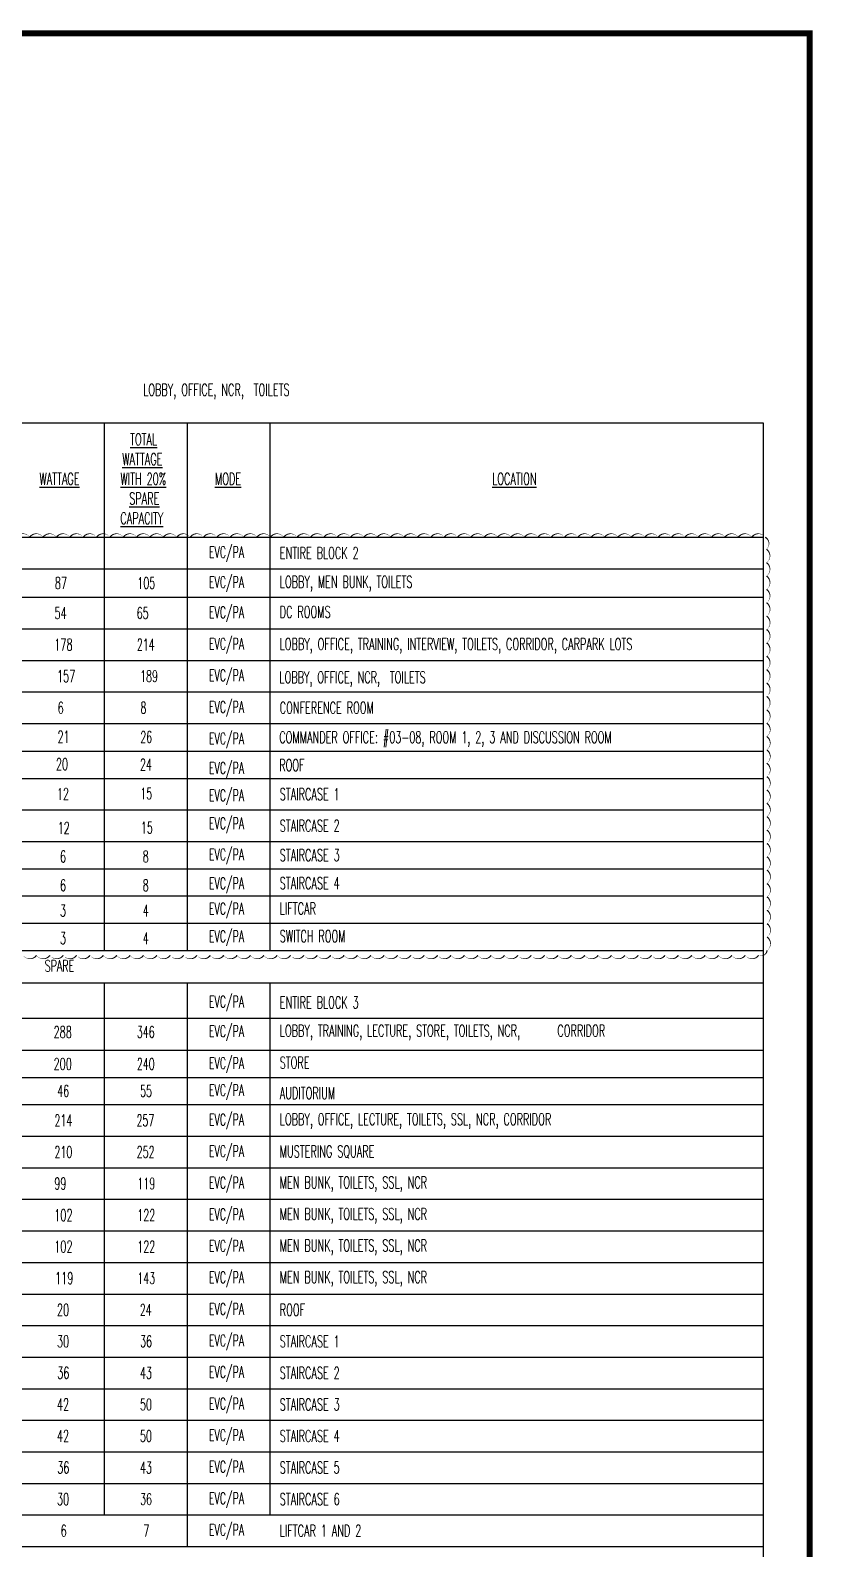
# Model space of a CAD drawing. Header units: millimetres. Extents: x 2974 to 5671, y 1205 to 3288.
# Drawn here: x 5274 to 5671, y 2471 to 3241 of the extents above; entities that cross this region are included whole.
import ezdxf

# ---------------------------------------------------------------- set-up
doc = ezdxf.new("R2010")
doc.units = ezdxf.units.MM
doc.linetypes.add('CENTER', pattern=[2, 1.25, -0.25, 0.25, -0.25])
doc.layers.add('0-RACK', color=7, linetype='Continuous')
doc.styles.add('MtXpl_simplex_shx', font='simplex.shx')
doc.styles.add('SIMPLEX', font='simplex.shx', dxfattribs={"width": 0.6})

msp = doc.modelspace()

# ---------------------------------------------------------------- linework, layer by layer
for p, q in [((5311.73788, 2875.27992, -1204.84475), (5311.73788, 2774.24265, -1204.84475)), ((5353.73788, 2875.27992, -1204.84475), (5353.73788, 2774.24265, -1204.84475)), ((5395.73788, 2875.27992, -1204.84475), (5395.73788, 2774.24265, -1204.84475)), ((5107.07967, 2845.47246, -1204.84475), (5645.73788, 2845.47246, -1204.84475)), ((5107.07967, 2829.47246, -1204.84475), (5645.73788, 2829.47246, -1204.84475)), ((5107.07967, 2815.66501, -1204.84475), (5645.73788, 2815.66501, -1204.84475)), ((5107.07967, 2801.85756, -1204.84475), (5645.73788, 2801.85756, -1204.84475)), ((5107.07967, 2788.05011, -1204.84475), (5645.73788, 2788.05011, -1204.84475)), ((5107.07967, 2774.24265, -1204.84475), (5645.73788, 2774.24265, -1204.84475))]:
    msp.add_line(p, q)
at = {"color": 7, "linetype": 'CENTER', "ltscale": 25, "const_width": 3, "elevation": -1204.84475}
msp.add_lwpolyline([(4127.79428, 3239.19912), (5669.35395, 3239.19383), (5669.35395, 1809.67696), (4127.79428, 1809.68226)], close=True, dxfattribs=at)
at = {"color": 6}
msp.add_lwpolyline([(5270.6647, 2771.76357, 0, 0.67782, 0.52056705), (5277.44294, 2771.76357, 0, 0.67782, 0.52056705), (5284.22118, 2771.76357, 0, 0.67782, 0.52056705), (5290.99942, 2771.76357, 0, 0.67782, 0.52056705), (5297.77766, 2771.76357, 0, 0.67782, 0.52056705), (5304.55591, 2771.76357, 0, 0.67782, 0.52056705), (5311.33415, 2771.76357, 0, 0.67782, 0.52056705), (5318.11239, 2771.76357, 0, 0.67782, 0.52056705), (5324.89063, 2771.76357, 0, 0.67782, 0.52056705), (5331.66887, 2771.76357, 0, 0.67782, 0.52056705), (5338.44711, 2771.76357, 0, 0.67782, 0.52056705), (5345.22535, 2771.76357, 0, 0.67782, 0.52056705), (5352.00359, 2771.76357, 0, 0.67782, 0.52056705), (5358.78183, 2771.76357, 0, 0.67782, 0.52056705), (5365.56007, 2771.76357, 0, 0.67782, 0.52056705), (5372.33831, 2771.76357, 0, 0.67782, 0.52056705), (5379.11655, 2771.76357, 0, 0.67782, 0.52056705), (5385.89479, 2771.76357, 0, 0.67782, 0.52056705), (5392.67303, 2771.76357, 0, 0.67782, 0.52056705), (5399.45127, 2771.76357, 0, 0.67782, 0.52056705), (5406.22951, 2771.76357, 0, 0.67782, 0.52056705), (5413.00775, 2771.76357, 0, 0.67782, 0.52056705), (5419.78599, 2771.76357, 0, 0.67782, 0.52056705), (5426.56423, 2771.76357, 0, 0.67782, 0.52056705), (5433.34247, 2771.76357, 0, 0.67782, 0.52056705), (5440.12071, 2771.76357, 0, 0.67782, 0.52056705), (5446.89895, 2771.76357, 0, 0.67782, 0.52056705), (5453.67719, 2771.76357, 0, 0.67782, 0.52056705), (5460.45543, 2771.76357, 0, 0.67782, 0.52056705), (5467.23367, 2771.76357, 0, 0.67782, 0.52056705), (5474.01191, 2771.76357, 0, 0.67782, 0.52056705), (5480.79016, 2771.76357, 0, 0.67782, 0.52056705), (5487.5684, 2771.76357, 0, 0.67782, 0.52056705), (5494.34664, 2771.76357, 0, 0.67782, 0.52056705), (5501.12488, 2771.76357, 0, 0.67782, 0.52056705), (5507.90312, 2771.76357, 0, 0.67782, 0.52056705), (5514.68136, 2771.76357, 0, 0.67782, 0.52056705), (5521.4596, 2771.76357, 0, 0.67782, 0.52056705), (5528.23784, 2771.76357, 0, 0.67782, 0.52056705), (5535.01608, 2771.76357, 0, 0.67782, 0.52056705), (5541.79432, 2771.76357, 0, 0.67782, 0.52056705), (5548.57256, 2771.76357, 0, 0.67782, 0.52056705), (5555.3508, 2771.76357, 0, 0.67782, 0.52056705), (5562.12904, 2771.76357, 0, 0.67782, 0.52056705), (5568.90728, 2771.76357, 0, 0.67782, 0.52056705), (5575.68552, 2771.76357, 0, 0.67782, 0.52056705), (5582.46376, 2771.76357, 0, 0.67782, 0.52056705), (5589.242, 2771.76357, 0, 0.67782, 0.52056705), (5596.02024, 2771.76357, 0, 0.67782, 0.52056705), (5602.79848, 2771.76357, 0, 0.67782, 0.52056705), (5609.57672, 2771.76357, 0, 0.67782, 0.52056705), (5616.35496, 2771.76357, 0, 0.67782, 0.52056705), (5623.1332, 2771.76357, 0, 0.67782, 0.52056705), (5629.91144, 2771.76357, 0, 0.67782, 0.52056705), (5636.68968, 2771.76357, 0, 0.67782, 0.52056705), (5643.46792, 2771.76357, 0, 0.67782, 0.52056705), (5647.74551, 2774.26057, 0, 0.67782, 0.52056705), (5647.73562, 2781.03881, 0, 0.67782, 0.52056705), (5647.72572, 2787.81704, 0, 0.67782, 0.52056705), (5647.71582, 2794.59527, 0, 0.67782, 0.52056705), (5647.70593, 2801.37351, 0, 0.67782, 0.52056705), (5647.69603, 2808.15174, 0, 0.67782, 0.52056705), (5647.68613, 2814.92997, 0, 0.67782, 0.52056705), (5647.67624, 2821.70821, 0, 0.67782, 0.52056705), (5647.66634, 2828.48644, 0, 0.67782, 0.52056705), (5647.65644, 2835.26467, 0, 0.67782, 0.52056705), (5647.64655, 2842.0429, 0, 0.67782, 0.52056705), (5647.63665, 2848.82114, 0, 0.67782, 0.52056705), (5647.62675, 2855.59937, 0, 0.67782, 0.52056705), (5647.61685, 2862.3776, 0, 0.67782, 0.52056705), (5647.60696, 2869.15584, 0, 0.67782, 0.52056705), (5647.59706, 2875.93407, 0, 0.67782, 0.52056705), (5647.58716, 2882.7123, 0, 0.67782, 0.52056705), (5647.57727, 2889.49054, 0, 0.67782, 0.52056705), (5647.56737, 2896.26877, 0, 0.67782, 0.52056705), (5647.55747, 2903.047, 0, 0.67782, 0.52056705), (5647.54758, 2909.82524, 0, 0.67782, 0.52056705), (5647.53768, 2916.60347, 0, 0.67782, 0.52056705), (5647.52778, 2923.3817, 0, 0.67782, 0.52056705), (5647.51789, 2930.15994, 0, 0.67782, 0.52056705), (5647.50799, 2936.93817, 0, 0.67782, 0.52056705), (5647.49809, 2943.7164, 0, 0.67782, 0.52056705), (5647.4882, 2950.49464, 0, 0.67782, 0.52056705), (5647.4783, 2957.27287, 0, 0.67782, 0.52056705), (5647.4684, 2964.0511, 0, 0.67782, 0.52056705), (5647.45851, 2970.82933, 0, 0.67782, 0.52056705), (5647.44861, 2977.60757, 0, 0.67782, 0.52056705), (5646.78813, 2983.73427, 0, 0.67782, 0.52056705), (5640.00989, 2983.73427, 0, 0.67782, 0.52056705), (5633.23165, 2983.73427, 0, 0.67782, 0.52056705), (5626.45341, 2983.73427, 0, 0.67782, 0.52056705), (5619.67517, 2983.73427, 0, 0.67782, 0.52056705), (5612.89693, 2983.73427, 0, 0.67782, 0.52056705), (5606.11869, 2983.73427, 0, 0.67782, 0.52056705), (5599.34045, 2983.73427, 0, 0.67782, 0.52056705), (5592.56221, 2983.73427, 0, 0.67782, 0.52056705), (5585.78397, 2983.73427, 0, 0.67782, 0.52056705), (5579.00573, 2983.73427, 0, 0.67782, 0.52056705), (5572.22749, 2983.73427, 0, 0.67782, 0.52056705), (5565.44925, 2983.73427, 0, 0.67782, 0.52056705), (5558.67101, 2983.73427, 0, 0.67782, 0.52056705), (5551.89277, 2983.73427, 0, 0.67782, 0.52056705), (5545.11453, 2983.73427, 0, 0.67782, 0.52056705), (5538.33629, 2983.73427, 0, 0.67782, 0.52056705), (5531.55805, 2983.73427, 0, 0.67782, 0.52056705), (5524.77981, 2983.73427, 0, 0.67782, 0.52056705), (5518.00157, 2983.73427, 0, 0.67782, 0.52056705), (5511.22333, 2983.73427, 0, 0.67782, 0.52056705), (5504.44509, 2983.73427, 0, 0.67782, 0.52056705), (5497.66685, 2983.73427, 0, 0.67782, 0.52056705), (5490.88861, 2983.73427, 0, 0.67782, 0.52056705), (5484.11037, 2983.73427, 0, 0.67782, 0.52056705), (5477.33212, 2983.73427, 0, 0.67782, 0.52056705), (5470.55388, 2983.73427, 0, 0.67782, 0.52056705), (5463.77564, 2983.73427, 0, 0.67782, 0.52056705), (5456.9974, 2983.73427, 0, 0.67782, 0.52056705), (5450.21916, 2983.73427, 0, 0.67782, 0.52056705), (5443.44092, 2983.73427, 0, 0.67782, 0.52056705), (5436.66268, 2983.73427, 0, 0.67782, 0.52056705), (5429.88444, 2983.73427, 0, 0.67782, 0.52056705), (5423.1062, 2983.73427, 0, 0.67782, 0.52056705), (5416.32796, 2983.73427, 0, 0.67782, 0.52056705), (5409.54972, 2983.73427, 0, 0.67782, 0.52056705), (5402.77148, 2983.73427, 0, 0.67782, 0.52056705), (5395.99324, 2983.73427, 0, 0.67782, 0.52056705), (5389.215, 2983.73427, 0, 0.67782, 0.52056705), (5382.43676, 2983.73427, 0, 0.67782, 0.52056705), (5375.65852, 2983.73427, 0, 0.67782, 0.52056705), (5368.88028, 2983.73427, 0, 0.67782, 0.52056705), (5362.10204, 2983.73427, 0, 0.67782, 0.52056705), (5355.3238, 2983.73427, 0, 0.67782, 0.52056705), (5348.54556, 2983.73427, 0, 0.67782, 0.52056705), (5341.76732, 2983.73427, 0, 0.67782, 0.52056705), (5334.98908, 2983.73427, 0, 0.67782, 0.52056705), (5328.21084, 2983.73427, 0, 0.67782, 0.52056705), (5321.4326, 2983.73427, 0, 0.67782, 0.52056705), (5314.65436, 2983.73427, 0, 0.67782, 0.52056705), (5307.87612, 2983.73427, 0, 0.67782, 0.52056705), (5301.09787, 2983.73427, 0, 0.67782, 0.52056705), (5294.31963, 2983.73427, 0, 0.67782, 0.52056705), (5287.54139, 2983.73427, 0, 0.67782, 0.52056705), (5280.76315, 2983.73427, 0, 0.67782, 0.52056705), (5273.98491, 2983.73427, 0, 0.67782, 0.52056705), (5267.20667, 2983.73427, 0, 0.67782, 0.52056705)], format="xyseb", dxfattribs=at)
at = {"layer": '0-RACK', "color": 7}
for p, q in [((4917.07967, 3041.73427, -1204.84475), (5645.73788, 3041.73427, -1204.84475)), ((5645.73788, 3041.73427, -1204.84475), (5645.73788, 2983.73427, -1204.84475)), ((5645.73788, 2983.73427, -1204.84475), (5645.73788, 2144.03023, -1204.84475)), ((5395.73788, 2967.73427, -1204.84475), (5645.73788, 2967.73427, -1204.84475))]:
    msp.add_line(p, q, dxfattribs=at)
at = {"layer": '0-RACK'}
for p, q in [((5311.73788, 3041.73427, -1204.84475), (5311.73788, 2983.73427, -1204.84475)), ((5395.73788, 2983.73427, -1204.84475), (5395.73788, 2875.27992, -1204.84475)), ((5395.73788, 2953.27992, -1204.84475), (5645.73788, 2953.27992, -1204.84475)), ((5395.73788, 2937.27992, -1204.84475), (5645.73788, 2937.27992, -1204.84475)), ((5395.73788, 2921.27992, -1204.84475), (5645.73788, 2921.27992, -1204.84475)), ((5395.73788, 2905.27992, -1204.84475), (5645.73788, 2905.27992, -1204.84475)), ((5395.73788, 2889.27992, -1204.84475), (5645.73788, 2889.27992, -1204.84475)), ((5107.07967, 2875.27992, -1204.84475), (5645.73788, 2875.27992, -1204.84475)), ((5107.07967, 2861.47246, -1204.84475), (5645.73788, 2861.47246, -1204.84475)), ((4917.07967, 2757.85756, -1204.84475), (5645.73788, 2757.85756, -1204.84475)), ((5395.73788, 2757.85756, -1204.84475), (5395.73788, 2488.05011, -1204.84475)), ((5395.73788, 2739.85756, -1204.84475), (5645.73788, 2739.85756, -1204.84475)), ((5353.73788, 2709.85756, -1204.84475), (5353.73788, 2680.05011, -1204.84475)), ((5395.73788, 2709.85756, -1204.84475), (5645.73788, 2709.85756, -1204.84475)), ((5395.73788, 2696.05011, -1204.84475), (5645.73788, 2696.05011, -1204.84475)), ((5395.73788, 2680.05011, -1204.84475), (5645.73788, 2680.05011, -1204.84475)), ((5353.73788, 2664.05011, -1204.84475), (5353.73788, 2632.05011, -1204.84475)), ((5395.73788, 2664.05011, -1204.84475), (5645.73788, 2664.05011, -1204.84475)), ((5395.73788, 2648.05011, -1204.84475), (5645.73788, 2648.05011, -1204.84475)), ((5395.73788, 2632.05011, -1204.84475), (5645.73788, 2632.05011, -1204.84475)), ((5395.73788, 2616.05011, -1204.84475), (5645.73788, 2616.05011, -1204.84475)), ((5353.73788, 2600.05011, -1204.84475), (5353.73788, 2472.05011, -1204.84475)), ((5395.73788, 2600.05011, -1204.84475), (5645.73788, 2600.05011, -1204.84475)), ((5395.73788, 2584.05011, -1204.84475), (5645.73788, 2584.05011, -1204.84475)), ((5395.73788, 2568.05011, -1204.84475), (5645.73788, 2568.05011, -1204.84475)), ((5395.73788, 2552.05011, -1204.84475), (5645.73788, 2552.05011, -1204.84475)), ((5395.73788, 2536.05011, -1204.84475), (5645.73788, 2536.05011, -1204.84475)), ((5395.73788, 2520.05011, -1204.84475), (5645.73788, 2520.05011, -1204.84475)), ((5395.73788, 2504.05011, -1204.84475), (5645.73788, 2504.05011, -1204.84475)), ((5395.73788, 2488.05011, -1204.84475), (5645.73788, 2488.05011, -1204.84475)), ((5107.07967, 2472.05011, -1204.84475), (5645.73788, 2472.05011, -1204.84475))]:
    msp.add_line(p, q, dxfattribs=at)
at = {"layer": '0-RACK', "color": 0}
for p, q in [((5353.73788, 3041.73427, -1204.84475), (5353.73788, 2875.27992, -1204.84475)), ((5395.73788, 3041.73427, -1204.84475), (5395.73788, 2983.73427, -1204.84475)), ((5269.73788, 2983.73427, -1204.84475), (5645.73788, 2983.73427, -1204.84475)), ((5311.73788, 2983.73427, -1204.84475), (5311.73788, 2875.27992, -1204.84475)), ((5269.73788, 2967.73427, -1204.84475), (5395.73788, 2967.73427, -1204.84475)), ((5269.73788, 2953.27992, -1204.84475), (5395.73788, 2953.27992, -1204.84475)), ((5269.73788, 2937.27992, -1204.84475), (5395.73788, 2937.27992, -1204.84475)), ((5269.73788, 2921.27992, -1204.84475), (5395.73788, 2921.27992, -1204.84475)), ((5269.73788, 2905.27992, -1204.84475), (5395.73788, 2905.27992, -1204.84475)), ((5269.73788, 2889.27992, -1204.84475), (5395.73788, 2889.27992, -1204.84475)), ((5311.73788, 2757.85756, -1204.84475), (5311.73788, 2488.05011, -1204.84475)), ((5353.73788, 2757.85756, -1204.84475), (5353.73788, 2709.85756, -1204.84475)), ((5269.73788, 2739.85756, -1204.84475), (5395.73788, 2739.85756, -1204.84475)), ((5269.73788, 2723.66501, -1204.84475), (5645.73788, 2723.66501, -1204.84475)), ((5269.73788, 2709.85756, -1204.84475), (5395.73788, 2709.85756, -1204.84475)), ((5269.73788, 2696.05011, -1204.84475), (5395.73788, 2696.05011, -1204.84475)), ((5244.31756, 2680.05011, -1204.84475), (5395.73788, 2680.05011, -1204.84475)), ((5353.73788, 2680.05011, -1204.84475), (5353.73788, 2664.05011, -1204.84475)), ((5244.31756, 2664.05011, -1204.84475), (5395.73788, 2664.05011, -1204.84475)), ((5244.31756, 2648.05011, -1204.84475), (5395.73788, 2648.05011, -1204.84475)), ((5191.07967, 2632.05011, -1204.84475), (5395.73788, 2632.05011, -1204.84475)), ((5353.73788, 2632.05011, -1204.84475), (5353.73788, 2600.05011, -1204.84475)), ((5191.07967, 2616.05011, -1204.84475), (5395.73788, 2616.05011, -1204.84475)), ((5191.07967, 2600.05011, -1204.84475), (5395.73788, 2600.05011, -1204.84475)), ((5191.07967, 2584.05011, -1204.84475), (5395.73788, 2584.05011, -1204.84475)), ((5191.07967, 2568.05011, -1204.84475), (5395.73788, 2568.05011, -1204.84475)), ((5191.07967, 2552.05011, -1204.84475), (5395.73788, 2552.05011, -1204.84475)), ((5191.07967, 2536.05011, -1204.84475), (5395.73788, 2536.05011, -1204.84475)), ((5191.07967, 2520.05011, -1204.84475), (5395.73788, 2520.05011, -1204.84475)), ((5191.07967, 2504.05011, -1204.84475), (5395.73788, 2504.05011, -1204.84475)), ((5191.07967, 2488.05011, -1204.84475), (5395.73788, 2488.05011, -1204.84475))]:
    msp.add_line(p, q, dxfattribs=at)

# ---------------------------------------------------------------- texts
at = {"layer": '0-RACK', "style": 'SIMPLEX', "width": 0.6}
for s, p in [('LOBBY, OFFICE, NCR,  TOILETS', (5331.49809, 3055.48764, -1204.84475)), ('LOBBY, MEN BUNK, TOILETS', (5400.73788, 2958.07852, -1204.84475)), ('DC ROOMS', (5400.73788, 2942.85135, -1204.84475)), ('LOBBY, OFFICE, TRAINING, INTERVIEW, TOILETS, CORRIDOR, CARPARK LOTS', (5400.66321, 2926.56398)), ('LOBBY, OFFICE, NCR,  TOILETS', (5400.54206, 2909.7106)), ('CONFERENCE ROOM', (5400.73788, 2894.27992, -1204.84475)), ('COMMANDER OFFICE: #03-08, ROOM 1, 2, 3 AND DISCUSSION ROOM', (5400.52378, 2879.29658, -1204.84475)), ('ROOF', (5400.4788, 2865.1792, -1204.84475)), ('STAIRCASE 1', (5400.73788, 2850.47246, -1204.84475)), ('STAIRCASE 2', (5400.73788, 2834.47246, -1204.84475)), ('STAIRCASE 3', (5400.73788, 2819.5568, -1204.84475)), ('STAIRCASE 4', (5400.73788, 2805.31785, -1204.84475)), ('LIFTCAR', (5400.73788, 2792.48906, -1204.84475)), ('SWITCH ROOM', (5400.73788, 2778.48111, -1204.84475)), ('LOBBY, TRAINING, LECTURE, STORE, TOILETS, NCR,', (5400.73788, 2730.52526, -1204.84475)), ('STORE', (5400.73788, 2714.33271, -1204.84475)), ('AUDITORIUM', (5400.73788, 2698.85756, -1204.84475)), ('LOBBY, OFFICE, LECTURE, TOILETS, SSL, NCR, CORRIDOR', (5400.73788, 2685.62153, -1204.84475)), ('MUSTERING SQUARE', (5400.73788, 2669.33582, -1204.84475)), ('MEN BUNK, TOILETS, SSL, NCR', (5400.73788, 2653.62153, -1204.84475)), ('MEN BUNK, TOILETS, SSL, NCR', (5400.73788, 2637.62153, -1204.84475)), ('MEN BUNK, TOILETS, SSL, NCR', (5400.73788, 2621.62153, -1204.84475)), ('MEN BUNK, TOILETS, SSL, NCR', (5400.73788, 2605.62153, -1204.84475)), ('ROOF', (5400.73788, 2589.05011, -1204.84475))]:
    msp.add_text(s, height=6, dxfattribs=at).set_placement(p)
at = {"layer": '0-RACK', "color": 0, "width": 0.6}
for s, height, style, p in [('%%UTOTAL', 6, 'SIMPLEX', (5324.85217, 3030.33427, -1204.84475)), ('%%UWATTAGE', 6, 'SIMPLEX', (5320.90931, 3020.33427, -1204.84475)), ('%%UWATTAGE', 6, 'SIMPLEX', (5278.90931, 3010.33427, -1204.84475)), ('%%UWITH 20%%%', 6, 'SIMPLEX', (5319.96645, 3010.33427, -1204.84475)), ('%%UMODE', 6, 'SIMPLEX', (5367.88074, 3010.33427, -1204.84475)), ('%%USPARE', 6, 'SIMPLEX', (5324.42359, 3000.33427, -1204.84475)), ('%%UCAPACITY', 6, 'SIMPLEX', (5319.96645, 2990.33427, -1204.84475)), ('EVC/PA', 5.85559, 'MtXpl_simplex_shx', (5364.78338, 2973.22473, -1204.84475)), ('ENTIRE BLOCK 2', 6, 'SIMPLEX', (5400.73788, 2972.73427, -1204.84475)), ('EVC/PA', 5.85559, 'MtXpl_simplex_shx', (5364.78338, 2957.99756, -1204.84475)), ('87', 6, 'SIMPLEX', (5286.70931, 2957.50709, -1204.84475)), ('105', 5.85559, 'MtXpl_simplex_shx', (5328.55532, 2957.5793, -1204.84475)), ('54', 6, 'SIMPLEX', (5286.53788, 2942.27992, -1204.84475)), ('65', 5.85559, 'MtXpl_simplex_shx', (5328.22071, 2942.35212, -1204.84475)), ('EVC/PA', 5.85559, 'MtXpl_simplex_shx', (5364.78338, 2942.77038, -1204.84475)), ('EVC/PA', 5.85559, 'MtXpl_simplex_shx', (5364.78338, 2926.77038, -1204.84475)), ('178', 6, 'SIMPLEX', (5286.45217, 2926.27992, -1204.84475)), ('214', 5.85559, 'MtXpl_simplex_shx', (5328.30436, 2926.35212, -1204.84475)), ('EVC/PA', 5.85559, 'MtXpl_simplex_shx', (5364.78338, 2910.77038, -1204.84475)), ('157', 6, 'SIMPLEX', (5287.82359, 2910.27992, -1204.84475)), ('189', 5.85559, 'MtXpl_simplex_shx', (5329.97739, 2910.35212, -1204.84475)), ('6', 6, 'SIMPLEX', (5288.16645, 2894.27992, -1204.84475)), ('8', 5.85559, 'MtXpl_simplex_shx', (5330.14469, 2894.35212, -1204.84475)), ('EVC/PA', 5.85559, 'MtXpl_simplex_shx', (5364.78338, 2894.77038, -1204.84475)), ('21', 6, 'SIMPLEX', (5288.05962, 2879.50804, -1204.84475)), ('26', 5.85559, 'MtXpl_simplex_shx', (5330.03774, 2879.47463, -1204.84475)), ('EVC/PA', 5.85559, 'MtXpl_simplex_shx', (5364.78338, 2878.77038, -1204.84475)), ('20', 6, 'SIMPLEX', (5287.27086, 2865.6541, -1204.84475)), ('24', 5.85559, 'MtXpl_simplex_shx', (5329.91777, 2865.51046, -1204.84475)), ('EVC/PA', 5.85559, 'MtXpl_simplex_shx', (5364.78338, 2863.77038, -1204.84475)), ('12', 6, 'SIMPLEX', (5287.78027, 2850.5564, -1204.84475)), ('15', 5.85559, 'MtXpl_simplex_shx', (5330.04873, 2850.84539, -1204.84475)), ('EVC/PA', 5.85559, 'MtXpl_simplex_shx', (5364.78338, 2849.96293, -1204.84475)), ('EVC/PA', 5.85559, 'MtXpl_simplex_shx', (5364.78338, 2835.71346, -1204.84475)), ('12', 6, 'SIMPLEX', (5288.15301, 2833.32333, -1204.84475)), ('15', 5.85559, 'MtXpl_simplex_shx', (5330.3733, 2833.51058, -1204.84475)), ('EVC/PA', 5.85559, 'MtXpl_simplex_shx', (5364.78338, 2819.92642, -1204.84475)), ('6', 6, 'SIMPLEX', (5289.36595, 2818.88181, -1204.84475)), ('8', 5.85559, 'MtXpl_simplex_shx', (5331.31118, 2818.95401, -1204.84475)), ('6', 6, 'SIMPLEX', (5289.36595, 2804.25712, -1204.84475)), ('8', 5.85559, 'MtXpl_simplex_shx', (5331.31118, 2804.32932, -1204.84475)), ('EVC/PA', 5.85559, 'MtXpl_simplex_shx', (5364.78338, 2805.30173, -1204.84475)), ('3', 6, 'SIMPLEX', (5289.36595, 2791.42833, -1204.84475)), ('4', 5.85559, 'MtXpl_simplex_shx', (5331.31118, 2791.50054, -1204.84475)), ('EVC/PA', 5.85559, 'MtXpl_simplex_shx', (5364.78338, 2792.47294, -1204.84475)), ('3', 6, 'SIMPLEX', (5289.36595, 2777.42038, -1204.84475)), ('4', 5.85559, 'MtXpl_simplex_shx', (5331.31118, 2777.49259, -1204.84475)), ('EVC/PA', 5.85559, 'MtXpl_simplex_shx', (5364.78338, 2778.46499, -1204.84475)), ('SPARE', 5.85559, 'MtXpl_simplex_shx', (5281.62371, 2763.51809, -1204.84475)), ('EVC/PA', 5.85559, 'MtXpl_simplex_shx', (5364.78338, 2745.34802, -1204.84475)), ('288', 6, 'SIMPLEX', (5286.10931, 2729.85756, -1204.84475)), ('346', 5.85559, 'MtXpl_simplex_shx', (5328.30436, 2729.92976, -1204.84475)), ('EVC/PA', 5.85559, 'MtXpl_simplex_shx', (5364.78338, 2730.34802, -1204.84475)), ('CORRIDOR', 6, 'SIMPLEX', (5541.48074, 2730.52526, -1204.84475)), ('200', 6, 'SIMPLEX', (5286.10931, 2713.66501, -1204.84475)), ('240', 5.85559, 'MtXpl_simplex_shx', (5328.30436, 2713.73722, -1204.84475)), ('EVC/PA', 5.85559, 'MtXpl_simplex_shx', (5364.78338, 2714.15547, -1204.84475)), ('46', 5.85559, 'MtXpl_simplex_shx', (5287.97739, 2700.02604, -1204.84475)), ('55', 5.85559, 'MtXpl_simplex_shx', (5329.97739, 2700.02604, -1204.84475)), ('EVC/PA', 5.85559, 'MtXpl_simplex_shx', (5364.78338, 2700.44429, -1204.84475)), ('214', 5.85559, 'MtXpl_simplex_shx', (5286.55532, 2685.12231, -1204.84475)), ('257', 5.85559, 'MtXpl_simplex_shx', (5328.13706, 2685.12231, -1204.84475)), ('EVC/PA', 5.85559, 'MtXpl_simplex_shx', (5364.78338, 2685.54057, -1204.84475)), ('210', 5.85559, 'MtXpl_simplex_shx', (5286.55532, 2669.12231, -1204.84475)), ('252', 5.85559, 'MtXpl_simplex_shx', (5328.22071, 2669.12231, -1204.84475)), ('EVC/PA', 5.85559, 'MtXpl_simplex_shx', (5364.78338, 2669.54057, -1204.84475)), ('99', 6, 'SIMPLEX', (5286.45217, 2653.05011, -1204.84475)), ('119', 5.85559, 'MtXpl_simplex_shx', (5328.55532, 2653.12231, -1204.84475)), ('EVC/PA', 5.85559, 'MtXpl_simplex_shx', (5364.78338, 2653.54057, -1204.84475)), ('102', 6, 'SIMPLEX', (5286.45217, 2637.05011, -1204.84475)), ('122', 5.85559, 'MtXpl_simplex_shx', (5328.55532, 2637.12231, -1204.84475)), ('EVC/PA', 5.85559, 'MtXpl_simplex_shx', (5364.78338, 2637.54057, -1204.84475)), ('102', 6, 'SIMPLEX', (5286.45217, 2621.05011, -1204.84475)), ('122', 5.85559, 'MtXpl_simplex_shx', (5328.55532, 2621.12231, -1204.84475)), ('EVC/PA', 5.85559, 'MtXpl_simplex_shx', (5364.78338, 2621.54057, -1204.84475)), ('119', 6, 'SIMPLEX', (5286.88074, 2605.05011, -1204.84475)), ('143', 5.85559, 'MtXpl_simplex_shx', (5328.55532, 2605.12231, -1204.84475)), ('EVC/PA', 5.85559, 'MtXpl_simplex_shx', (5364.78338, 2605.54057, -1204.84475)), ('20', 6, 'SIMPLEX', (5287.82359, 2589.05011, -1204.84475)), ('24', 5.85559, 'MtXpl_simplex_shx', (5329.81009, 2589.12231, -1204.84475)), ('EVC/PA', 5.85559, 'MtXpl_simplex_shx', (5364.78338, 2589.54057, -1204.84475)), ('30', 6, 'SIMPLEX', (5287.82359, 2573.05011, -1204.84475)), ('36', 5.85559, 'MtXpl_simplex_shx', (5329.97739, 2573.12231, -1204.84475)), ('EVC/PA', 5.85559, 'MtXpl_simplex_shx', (5364.78338, 2573.54057, -1204.84475)), ('STAIRCASE 1', 6, 'SIMPLEX', (5400.73788, 2573.05011, -1204.84475)), ('EVC/PA', 5.85559, 'MtXpl_simplex_shx', (5364.78338, 2557.54057, -1204.84475)), ('36', 6, 'SIMPLEX', (5287.90931, 2557.05011, -1204.84475)), ('43', 5.85559, 'MtXpl_simplex_shx', (5329.89374, 2557.12231, -1204.84475)), ('STAIRCASE 2', 6, 'SIMPLEX', (5400.73788, 2557.05011, -1204.84475)), ('EVC/PA', 5.85559, 'MtXpl_simplex_shx', (5364.78338, 2541.54057, -1204.84475)), ('42', 6, 'SIMPLEX', (5287.82359, 2541.05011, -1204.84475)), ('50', 5.85559, 'MtXpl_simplex_shx', (5329.89374, 2541.12231, -1204.84475)), ('STAIRCASE 3', 6, 'SIMPLEX', (5400.73788, 2541.05011, -1204.84475)), ('EVC/PA', 5.85559, 'MtXpl_simplex_shx', (5364.78338, 2525.54057, -1204.84475)), ('42', 6, 'SIMPLEX', (5287.82359, 2525.05011, -1204.84475)), ('50', 5.85559, 'MtXpl_simplex_shx', (5329.89374, 2525.12231, -1204.84475)), ('STAIRCASE 4', 6, 'SIMPLEX', (5400.73788, 2525.05011, -1204.84475)), ('36', 6, 'SIMPLEX', (5287.90931, 2509.05011, -1204.84475)), ('43', 5.85559, 'MtXpl_simplex_shx', (5329.89374, 2509.12231, -1204.84475)), ('EVC/PA', 5.85559, 'MtXpl_simplex_shx', (5364.78338, 2509.54057, -1204.84475)), ('STAIRCASE 5', 6, 'SIMPLEX', (5400.73788, 2509.05011, -1204.84475)), ('30', 6, 'SIMPLEX', (5287.82359, 2493.05011, -1204.84475)), ('36', 5.85559, 'MtXpl_simplex_shx', (5329.97739, 2493.12231, -1204.84475)), ('EVC/PA', 5.85559, 'MtXpl_simplex_shx', (5364.78338, 2493.54057, -1204.84475)), ('STAIRCASE 6', 6, 'SIMPLEX', (5400.73788, 2493.05011, -1204.84475)), ('6', 6, 'SIMPLEX', (5289.62359, 2477.05011, -1204.84475)), ('7', 5.85559, 'MtXpl_simplex_shx', (5331.56676, 2477.12231, -1204.84475)), ('EVC/PA', 5.85559, 'MtXpl_simplex_shx', (5364.78338, 2477.54057, -1204.84475)), ('LIFTCAR 1 AND 2', 6, 'SIMPLEX', (5400.73788, 2477.05011, -1204.84475))]:
    msp.add_text(s, height=height, dxfattribs=dict(at, style=style)).set_placement(p)
at = {"layer": '0-RACK', "color": 7, "style": 'SIMPLEX', "width": 0.6}
for s, p in [('%%ULOCATION', (5508.39502, 3010.33427, -1204.84475)), ('ENTIRE BLOCK 3', (5400.73788, 2744.85756, -1204.84475))]:
    msp.add_text(s, height=6, dxfattribs=at).set_placement(p)

doc.saveas('drawing.dxf')
